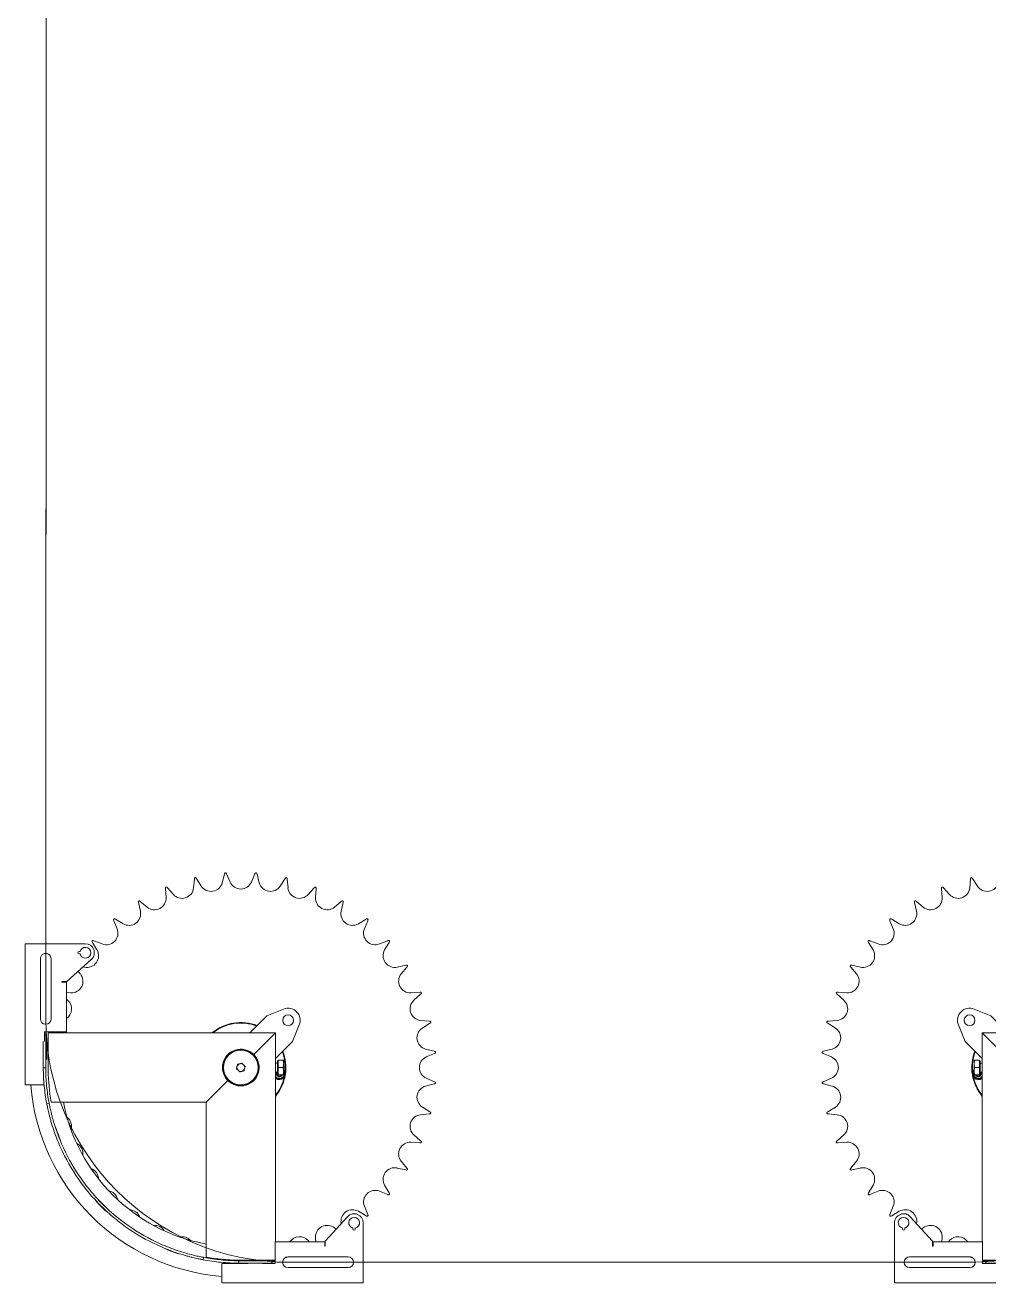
# Model space of a CAD drawing. Extents: x -3873 to 164127, y 7129 to 96529.
# Drawn here: x 83688 to 85291, y 46584 to 48677 of the extents above; entities that cross this region are included whole.
import ezdxf

# ---------------------------------------------------------------- set-up
doc = ezdxf.new("R2010")
doc.units = 0
doc.layers.get('0').update_dxf_attribs({"linetype": 'CONTINUOUS'})
doc.layers.add('LAYOUT Kromeka', color=1, linetype='CONTINUOUS', lineweight=5)

# ---------------------------------------------------------------- blocks, each defined once
blk = doc.blocks.new('g-sd-01-ohc-iw-645-90')
for p, q in [((796.3, 850.3), (561.3, 850.3)), ((561.3, 842.9), (561.3, 850.3)), ((561.3, 842.9), (561.3, 818.9)), ((796.3, 850.3), (796.3, 842.9)), ((796.3, 750.3), (796.3, 842.9)), ((589.7, 816.2), (589.7, 820.2)), ((633.6, 820.2), (591.3, 820.2)), ((649.8, 818.1), (633.6, 818.1)), ((644.4, 818.1), (644.4, 816.2)), ((649.8, 789.2), (649.8, 818.1)), ((771.3, 825.1), (671.3, 825.1)), ((489.9, 799.9), (490.1, 799.2)), ((530.9, 810.5), (530.1, 814.5)), ((532.7, 807.2), (532.7, 549.2)), ((590.3, 812.1), (595, 812.1)), ((591.3, 816.2), (644.4, 816.2)), ((647.8, 812.1), (595, 812.1)), ((604.3, 816.2), (604.3, 814.1)), ((604.3, 814.1), (628.8, 814.1)), ((628.8, 816.2), (628.8, 814.1)), ((631.9, 814.9), (628.8, 814.9)), ((631.9, 816.2), (631.9, 814.9)), ((644.4, 816.2), (649.8, 816.2)), ((647.8, 434.1), (647.8, 812.1)), ((671.3, 807.1), (771.3, 807.1)), ((469.1, 791.6), (468.9, 792.1)), ((649.8, 792.1), (647.8, 792.1)), ((649.8, 785.8), (647.8, 785.8)), ((647.8, 781.8), (649.8, 781.8)), ((649.8, 789.2), (649.8, 781.8)), ((732.3, 781.8), (649.8, 781.8)), ((704.3, 781.8), (702.4, 779.7)), ((714.6, 774.6), (715.1, 781.8)), ((732.3, 781.8), (732.3, 789.2)), ((733.3, 789.2), (732.3, 789.2)), ((733.3, 781.2), (733.3, 789.2)), ((770.1, 740.3), (733.3, 781.2)), ((750.4, 762.2), (746.1, 758.6)), ((757.4, 751.7), (757.9, 753.9)), ((779.3, 760.8), (779.3, 759.1)), ((783.3, 759.1), (783.3, 760.8)), ((798.6, 738.4), (785.9, 730.9)), ((796, 722.3), (801.4, 736)), ((799.6, 739), (798.6, 738.4)), ((801.4, 736), (801.8, 737.1)), ((351.9, 715.8), (351.5, 716.1)), ((367.6, 732.1), (367.9, 731.8)), ((370.6, 728.9), (370.6, 728.8)), ((834.7, 702.7), (820.9, 697.4)), ((829.5, 687.3), (837, 700)), ((835.7, 703.2), (834.7, 702.7)), ((837, 700), (837.6, 701)), ((864.7, 661.9), (850.3, 658.7)), ((857.2, 647.4), (866.6, 658.9)), ((865.8, 662.1), (864.7, 661.9)), ((866.6, 658.9), (867.3, 659.7)), ((287.9, 616.3), (288.6, 616)), ((887.9, 616.9), (873.2, 616)), ((878.3, 603.8), (889.3, 613.6)), ((889.1, 616.9), (887.9, 616.9)), ((889.3, 613.6), (890.2, 614.3)), ((280.8, 594.8), (280.2, 595)), ((903.9, 568.8), (889.2, 570.2)), ((892.3, 557.3), (904.7, 565.3)), ((905, 568.7), (903.9, 568.8)), ((904.7, 565.3), (905.7, 565.9)), ((274.4, 553.7), (270.5, 554.4)), ((274.7, 549.2), (532.7, 549.2)), ((568.7, 513.2), (532.7, 549.2)), ((568.7, 513.2), (532.7, 549.2)), ((232, 288.1), (232, 523.1)), ((239.4, 523.1), (232, 523.1)), ((239.4, 523.1), (264.3, 523.1)), ((264.3, 480.1), (264.3, 523.1)), ((912.1, 518.8), (897.8, 522.5)), ((898.8, 509.3), (912.4, 515.2)), ((913.2, 518.5), (912.1, 518.8)), ((912.4, 515.2), (913.4, 515.6)), ((268.8, 494.9), (264.8, 494.9)), ((264.8, 493.7), (264.8, 440.1)), ((268.8, 440.1), (268.8, 493.7)), ((269.8, 491.6), (269.8, 486.9)), ((269.8, 434.6), (269.8, 486.9)), ((264.3, 480.1), (264.8, 480.1)), ((594.9, 461.5), (585.6, 461.5)), ((647.8, 434.1), (611.8, 470.1)), ((647.8, 434.1), (611.8, 470.1)), ((676.1, 448.2), (647.8, 476.5)), ((897.8, 460.8), (912.1, 464.5)), ((912.4, 468.1), (898.8, 474)), ((912.1, 464.5), (913.2, 464.8)), ((913.4, 467.6), (912.4, 468.1)), ((264.3, 455.6), (264.8, 455.6)), ((264.3, 434.6), (264.3, 455.6)), ((264.8, 451.8), (264.3, 451.8)), ((264.8, 440.1), (264.8, 434.6)), ((264.8, 440.1), (268.8, 440.1)), ((268.8, 434.6), (268.8, 440.1)), ((687.5, 420.5), (676.1, 448.2)), ((293.1, 434.6), (264.3, 434.6)), ((293.1, 434.6), (300.5, 434.6)), ((296.5, 434.6), (296.5, 435.2)), ((300.5, 435.2), (300.5, 434.6)), ((300.5, 352.1), (300.5, 434.6)), ((647.8, 434.1), (300.5, 434.1)), ((578.3, 429.5), (590.3, 429.5)), ((578.3, 429.5), (578.3, 421.4)), ((578.3, 420.3), (584.3, 420.3)), ((601.3, 430.3), (579.3, 430.3)), ((579.3, 429.5), (579.3, 430.3)), ((582.8, 430.3), (582.8, 434.1)), ((584.3, 420.3), (596.3, 420.3)), ((590.3, 429.5), (602.3, 429.5)), ((590.3, 429.5), (590.3, 421.4)), ((596.3, 420.3), (602.3, 420.3)), ((597.7, 430.3), (597.7, 434.1)), ((601.3, 429.5), (601.3, 430.3)), ((602.3, 429.5), (602.3, 421.4)), ((605.4, 434.1), (633.7, 405.8)), ((904.7, 418), (892.3, 425.9)), ((257.3, 313.1), (257.3, 413.1)), ((275.3, 413.1), (275.3, 313.1)), ((633.7, 405.8), (661.4, 394.4)), ((889.2, 413.1), (903.9, 414.5)), ((903.9, 414.5), (905, 414.6)), ((905.7, 417.4), (904.7, 418)), ((302.2, 379.5), (300.5, 378)), ((889.3, 369.7), (878.3, 379.5)), ((300.5, 366.9), (307.3, 367.3)), ((873.2, 367.3), (887.9, 366.4)), ((887.9, 366.4), (889.1, 366.3)), ((890.2, 368.9), (889.3, 369.7)), ((300.5, 352.1), (293.1, 352.1)), ((293.1, 351.1), (293.1, 352.1)), ((301.1, 351.1), (293.1, 351.1)), ((342.1, 314.3), (301.1, 351.1)), ((323.3, 335.8), (321.1, 333.1)), ((866.6, 324.4), (857.2, 335.8)), ((850.3, 324.5), (864.7, 321.4)), ((864.7, 321.4), (865.8, 321.1)), ((867.3, 323.5), (866.6, 324.4)), ((321.5, 305.1), (323.3, 305.1)), ((323.3, 301.1), (321.5, 301.1)), ((351, 296), (343.5, 283.3)), ((837, 283.3), (829.5, 296)), ((232, 288.1), (239.4, 288.1)), ((332, 288.1), (239.4, 288.1)), ((343.5, 283.3), (342.9, 282.3)), ((344.8, 280.1), (345.8, 280.5)), ((345.8, 280.5), (359.6, 285.9)), ((820.9, 285.9), (834.7, 280.5)), ((834.7, 280.5), (835.7, 280.1)), ((837.6, 282.3), (837, 283.3)), ((384.5, 261), (379.2, 247.2)), ((381.9, 244.9), (394.6, 252.4)), ((785.9, 252.4), (798.6, 244.9)), ((801.4, 247.2), (796, 261)), ((379.2, 247.2), (378.7, 246.2)), ((380.9, 244.3), (381.9, 244.9)), ((423.1, 231.6), (420, 217.2)), ((760.5, 217.2), (757.4, 231.6)), ((798.6, 244.9), (799.6, 244.3)), ((801.8, 246.2), (801.4, 247.2)), ((420, 217.2), (419.7, 216.1)), ((422.2, 214.6), (423, 215.3)), ((423, 215.3), (434.4, 224.7)), ((746.1, 224.7), (757.5, 215.3)), ((757.5, 215.3), (758.4, 214.6)), ((760.8, 216.1), (760.5, 217.2)), ((465, 194), (464.9, 192.8)), ((465.9, 208.7), (465, 194)), ((467.6, 191.7), (468.3, 192.6)), ((468.3, 192.6), (478.1, 203.6)), ((511.7, 192.7), (513.1, 178)), ((516.6, 177.2), (524.6, 189.6)), ((656, 189.6), (663.9, 177.2)), ((667.4, 178), (668.8, 192.7)), ((702.4, 203.6), (712.2, 192.6)), ((712.2, 192.6), (712.9, 191.7)), ((715.5, 194), (714.6, 208.7)), ((715.6, 192.8), (715.5, 194)), ((513.1, 178), (513.2, 176.9)), ((516, 176.2), (516.6, 177.2)), ((559.4, 184.1), (563.1, 169.8)), ((563.1, 169.8), (563.4, 168.7)), ((566.2, 168.5), (566.7, 169.5)), ((566.7, 169.5), (572.6, 183.1)), ((607.9, 183.1), (613.8, 169.5)), ((613.8, 169.5), (614.3, 168.5)), ((617.1, 168.7), (617.4, 169.8)), ((617.4, 169.8), (621.1, 184.1)), ((663.9, 177.2), (664.5, 176.2)), ((667.3, 176.9), (667.4, 178))]:
    blk.add_line(p, q)
for centre, radius in [((590.3, 491.6), 30.2), ((590.3, 491.6), 30), ((590.3, 491.6), 29), ((669, 412.9), 9)]:
    blk.add_circle(centre, radius)
for centre, radius, start, end in [((589, 494.6), 347.5, 94.5794, 175.2956), ((671.3, 816.1), 9, 90, 270), ((771.3, 816.1), 9, 270, 90), ((589, 494.6), 320.3, 108, 112), ((590.3, 474.1), 338, 90.8063, 99.8069), ((589, 494.6), 297.5, 100.9188, 169.4294), ((492.5, 792.5), 19.3, 253.0125, 322.9018), ((540.8, 804), 19.3, 244.3029, 245.1571), ((639.7, 804), 19.3, 294.8429, 301.478), ((688, 792.5), 19.3, 213.5007, 318.3635), ((733.9, 773.5), 19.3, 176.6365, 309.3635), ((446.7, 773.5), 19.3, 262.1208, 331.9793), ((781.3, 750.3), 9, 102.8396, 77.1604), ((781.3, 760.8), 2, 0, 180), ((404.3, 747.5), 19.3, 271.6254, 340.6579), ((776.2, 747.5), 19.3, 167.6365, 300.3635), ((781.3, 750.3), 15, 221.9946, 0), ((589, 494.6), 324.8, 133, 137), ((589, 494.6), 320.2, 133, 136.2837), ((813.9, 715.3), 19.3, 158.6365, 291.3635), ((366.6, 715.3), 19.3, 281.5259, 348.9334), ((334.4, 677.6), 19.3, 291.8242, 356.7995), ((846.2, 677.6), 19.3, 149.6365, 282.3635), ((308.4, 635.2), 19.3, 302.5276, 4.2448), ((872.1, 635.2), 19.3, 140.6365, 273.3635), ((589, 494.6), 324.7, 158, 162), ((289.4, 589.4), 19.3, 313.652, 11.2496), ((891.1, 589.4), 19.3, 131.6365, 264.3635), ((607.8, 491.6), 338, 170.1931, 179.1937), ((902.7, 541.1), 19.3, 122.6365, 255.3635), ((590.3, 491.6), 75, 338.5782, 39.8598), ((590.3, 491.6), 74, 338.9165, 38.9232), ((590.3, 491.6), 30.5, 135, 171.0278), ((590.3, 491.6), 30.5, 98.9722, 135), ((590.3, 491.6), 30.5, 315, 81.0278), ((906.6, 491.6), 19.3, 113.6365, 246.3635), ((590.3, 491.6), 30.5, 188.9722, 315), ((590.3, 491.6), 6.5, 135, 195), ((590.3, 491.6), 6.5, 195, 255), ((590.3, 491.6), 6.5, 75, 135), ((590.3, 491.6), 6.5, 255, 315), ((590.3, 491.6), 6.5, 15, 75), ((590.3, 491.6), 6.5, 315, 15), ((648.2, 462.1), 10, 37.4758, 52.5242), ((902.7, 442.2), 19.3, 104.6365, 237.3635), ((266.3, 413.1), 9, 0, 180), ((590.3, 491.6), 75, 230.1402, 291.4218), ((590.3, 491.6), 74, 231.0768, 257.3984), ((580.1, 427.4), 10, 138.4817, 314.7784), ((580.1, 427.4), 7.8, 121.808, 294.4883), ((580.1, 427.4), 5, 57.1868, 248.5092), ((580.1, 427.4), 4.08, 48.3849, 243.3217), ((590.3, 491.6), 74, 264.6016, 291.0835), ((669, 412.9), 20, 247.6199, 22.3801), ((289.4, 393.9), 19.3, 311.6365, 54.7814), ((891.1, 393.9), 19.3, 95.6365, 228.3635), ((308.4, 348), 19.3, 320.6365, 93.3635), ((872.1, 348), 19.3, 86.6365, 219.3635), ((334.4, 305.7), 19.3, 329.6365, 101.2422), ((332, 303.1), 15, 270, 48.0054), ((846.2, 305.7), 19.3, 77.6365, 210.3635), ((266.3, 313.1), 9, 180, 0), ((321.5, 303.1), 2, 90, 270), ((332, 303.1), 9, 192.8396, 167.1604), ((366.6, 268), 19.3, 338.6365, 111.3635), ((813.9, 268), 19.3, 68.6365, 201.3635), ((404.3, 235.7), 19.3, 347.6365, 120.3635), ((776.2, 235.7), 19.3, 59.6365, 192.3635), ((446.7, 209.8), 19.3, 356.6365, 129.3635), ((492.5, 190.8), 19.3, 5.6365, 138.3635), ((688, 190.8), 19.3, 41.6365, 174.3635), ((733.9, 209.8), 19.3, 50.6365, 183.3635), ((540.8, 179.2), 19.3, 14.6365, 147.3635), ((590.3, 175.3), 19.3, 23.6365, 156.3635), ((639.7, 179.2), 19.3, 32.6365, 165.3635)]:
    blk.add_arc(centre, radius, start, end)
for points, knots in [([(530.1, 814.5), (539.9, 816.3), (549.8, 817.7), (569.7, 819.7), (579.7, 820.2), (589.7, 820.2)], [0, 0, 0, 0, 3.875764, 3.875764, 7.751529, 7.751529, 7.751529, 7.751529]), ([(589.7, 820.2), (590, 820.2), (590.2, 820.2), (590.8, 820.2), (591, 820.2), (591.3, 820.2)], [0, 0, 0, 0, 0.1033963, 0.1033963, 0.2067927, 0.2067927, 0.2067927, 0.2067927]), ([(360.4, 724.6), (370.1, 734.3), (380.4, 743.4), (407.6, 764.4), (425, 775.5), (452.6, 789.5), (461.9, 793.7), (481.1, 801.2), (490.8, 804.6), (500.7, 807.4)], [0, 0, 0, 0, 4.118525, 4.118525, 10.298866, 10.298866, 13.387312, 13.387312, 16.475758, 16.475758, 16.475758, 16.475758]), ([(501.8, 803.6), (488.8, 799.8), (476, 795.2), (444.9, 781.8), (427, 772), (401.8, 754.9), (393.6, 748.8), (378, 735.8), (370.4, 729), (363.2, 721.8)], [0, 0, 0, 0, 4.068068, 4.068068, 10.172693, 10.172693, 13.223302, 13.223302, 16.273911, 16.273911, 16.273911, 16.273911]), ([(500.7, 807.4), (502.6, 808), (504.5, 808.5), (510.2, 810), (513.8, 810.9), (520.3, 812.4), (523, 813), (526.7, 813.8), (527.9, 814), (529.6, 814.4), (530.1, 814.4), (530.1, 814.5)], [0, 0, 0, 0, 0.591155, 0.591155, 1.787188, 1.787188, 2.981294, 2.981294, 3.805682, 3.805682, 4.674313, 4.674313, 4.674313, 4.674313]), ([(530.9, 810.5), (530.8, 810.5), (530, 810.4), (527.1, 809.8), (525, 809.4), (519.9, 808.2), (516.8, 807.5), (511.6, 806.2), (509.7, 805.7), (505.8, 804.7), (503.8, 804.2), (501.8, 803.6)], [0, 0, 0, 0, 1.149046, 1.149046, 2.272392, 2.272392, 3.406372, 3.406372, 4.026397, 4.026397, 4.642697, 4.642697, 4.642697, 4.642697]), ([(589.7, 816.2), (579.8, 816.2), (570, 815.7), (550.3, 813.8), (540.6, 812.4), (530.9, 810.5)], [0, 0, 0, 0, 3.847452, 3.847452, 7.694905, 7.694905, 7.694905, 7.694905]), ([(585.5, 812.1), (586.1, 812.1), (586.7, 812.1), (588.3, 812.1), (589.3, 812.1), (590.3, 812.1)], [2.8512659, 2.8512659, 2.8512659, 2.8512659, 3.0663348, 3.0663348, 3.3450925, 3.3450925, 3.3450925, 3.3450925]), ([(591.3, 816.2), (591, 816.2), (590.8, 816.2), (590.2, 816.2), (590, 816.2), (589.7, 816.2)], [0, 0, 0, 0, 0.1026499, 0.1026499, 0.2052998, 0.2052998, 0.2052998, 0.2052998]), ([(801.4, 738.8), (801.3, 738.9), (801.2, 738.9), (801.1, 739), (801, 739), (800.8, 739.1), (800.5, 739.2), (800, 739.1), (799.8, 739.1), (799.6, 739)], [-0.2487965, -0.2487965, -0.2487965, -0.2487965, -0.2161161, -0.2161161, -0.1804591, -0.1804591, -0.0786389, -0.0786389, 0, 0, 0, 0]), ([(801.8, 737.1), (801.8, 737.2), (801.9, 737.4), (801.9, 737.7), (801.9, 737.9), (801.8, 738.2), (801.7, 738.4), (801.6, 738.6), (801.5, 738.6), (801.4, 738.7), (801.4, 738.8), (801.4, 738.8)], [-0.2214296, -0.2214296, -0.2214296, -0.2214296, -0.1758841, -0.1758841, -0.1086454, -0.1086454, -0.0501615, -0.0501615, -0.0217487, -0.0217487, -0.0072366, -0.0072366, -0.0072366, -0.0072366]), ([(277.5, 583.8), (281.3, 597.1), (285.9, 610), (299.5, 641.7), (309.4, 659.8), (326.8, 685.5), (333, 693.7), (346.2, 709.7), (353.1, 717.3), (360.4, 724.6)], [0, 0, 0, 0, 4.129942, 4.129942, 10.327432, 10.327432, 13.424437, 13.424437, 16.521443, 16.521443, 16.521443, 16.521443]), ([(363.2, 721.8), (353.6, 712.2), (344.6, 701.9), (323.8, 675.1), (312.9, 657.8), (299, 630.5), (294.9, 621.2), (287.4, 602.2), (284.1, 592.5), (281.3, 582.7)], [0, 0, 0, 0, 4.079346, 4.079346, 10.200909, 10.200909, 13.259973, 13.259973, 16.319037, 16.319037, 16.319037, 16.319037]), ([(837.4, 702.7), (837.4, 702.8), (837.4, 702.8), (837.4, 702.8), (837.3, 702.8), (837.2, 702.9), (837.1, 703), (836.9, 703.1), (836.7, 703.2), (836.2, 703.3), (835.9, 703.2), (835.7, 703.2)], [-0.2489873, -0.2489873, -0.2489873, -0.2489873, -0.2406738, -0.2406738, -0.2222453, -0.2222453, -0.1827889, -0.1827889, -0.078654, -0.078654, 0, 0, 0, 0]), ([(837.6, 701), (837.7, 701.2), (837.7, 701.4), (837.8, 701.8), (837.8, 702.1), (837.6, 702.4), (837.6, 702.5), (837.5, 702.6), (837.5, 702.7), (837.4, 702.7)], [-0.1906463, -0.1906463, -0.1906463, -0.1906463, -0.138074, -0.138074, -0.0569501, -0.0569501, -0.022277, -0.022277, 0, 0, 0, 0]), ([(867.4, 661.5), (867.4, 661.5), (867.4, 661.6), (867.2, 661.7), (867.1, 661.8), (866.9, 662), (866.7, 662.1), (866.2, 662.2), (866, 662.2), (865.8, 662.1)], [-0.2456208, -0.2456208, -0.2456208, -0.2456208, -0.2272681, -0.2272681, -0.1713091, -0.1713091, -0.0785911, -0.0785911, 0, 0, 0, 0]), ([(867.3, 659.7), (867.4, 659.9), (867.5, 660.1), (867.6, 660.5), (867.6, 660.8), (867.6, 661.1), (867.5, 661.2), (867.5, 661.3), (867.4, 661.4), (867.4, 661.5)], [-0.1906463, -0.1906463, -0.1906463, -0.1906463, -0.1380741, -0.1380741, -0.0569502, -0.0569502, -0.022277, -0.022277, 0, 0, 0, 0]), ([(890.6, 616), (890.5, 616.1), (890.5, 616.1), (890.4, 616.3), (890.4, 616.4), (890.1, 616.6), (890, 616.7), (889.5, 616.9), (889.3, 617), (889.1, 616.9)], [-0.2456621, -0.2456621, -0.2456621, -0.2456621, -0.2273318, -0.2273318, -0.1714679, -0.1714679, -0.0785839, -0.0785839, 0, 0, 0, 0]), ([(890.2, 614.3), (890.3, 614.5), (890.4, 614.6), (890.6, 615), (890.7, 615.3), (890.7, 615.6), (890.7, 615.7), (890.6, 615.9), (890.6, 616), (890.6, 616)], [-0.1906525, -0.1906525, -0.1906525, -0.1906525, -0.1380179, -0.1380179, -0.0569489, -0.0569489, -0.0222768, -0.0222768, 0, 0, 0, 0]), ([(270.5, 554.4), (270.5, 554.5), (270.6, 555.3), (271.2, 558.2), (271.6, 560.3), (272.7, 565.4), (273.4, 568.5), (274.7, 573.8), (275.2, 575.7), (276.3, 579.8), (276.9, 581.8), (277.5, 583.8)], [0, 0, 0, 0, 1.136782, 1.136782, 2.255097, 2.255097, 3.397277, 3.397277, 4.035891, 4.035891, 4.671131, 4.671131, 4.671131, 4.671131]), ([(281.3, 582.7), (280.2, 579), (279.3, 575.3), (277.5, 568.3), (276.8, 565.1), (275.6, 559.8), (275.2, 557.7), (274.6, 554.6), (274.4, 553.8), (274.4, 553.7)], [0, 0, 0, 0, 1.159742, 1.159742, 2.344453, 2.344453, 3.449765, 3.449765, 4.647157, 4.647157, 4.647157, 4.647157]), ([(906.3, 567.5), (906.3, 567.5), (906.3, 567.6), (906.3, 567.6), (906.3, 567.7), (906.2, 567.8), (906.2, 567.9), (906, 568.1), (905.9, 568.3), (905.4, 568.6), (905.2, 568.6), (905, 568.7)], [-0.248972, -0.248972, -0.248972, -0.248972, -0.2403248, -0.2403248, -0.2218966, -0.2218966, -0.1825984, -0.1825984, -0.0786111, -0.0786111, 0, 0, 0, 0]), ([(905.7, 565.9), (905.7, 565.9), (905.8, 566), (905.9, 566.1), (906, 566.2), (906.2, 566.5), (906.3, 566.8), (906.4, 567.1), (906.4, 567.2), (906.4, 567.4), (906.3, 567.4), (906.3, 567.5)], [-0.1907153, -0.1907153, -0.1907153, -0.1907153, -0.1725551, -0.1725551, -0.1367965, -0.1367965, -0.0569236, -0.0569236, -0.0222731, -0.0222731, 0, 0, 0, 0]), ([(264.8, 494.9), (264.8, 504.9), (265.3, 514.8), (267.2, 534.7), (268.6, 544.6), (270.5, 554.4)], [0, 0, 0, 0, 3.875764, 3.875764, 7.751529, 7.751529, 7.751529, 7.751529]), ([(274.4, 553.7), (272.6, 544), (271.2, 534.2), (269.3, 514.6), (268.8, 504.7), (268.8, 494.9)], [0, 0, 0, 0, 3.847452, 3.847452, 7.694905, 7.694905, 7.694905, 7.694905]), ([(585.5, 521.8), (586.1, 521.9), (586.7, 521.9), (588.3, 522.1), (589.3, 522.1), (591.2, 522.1), (592.2, 522.1), (593.8, 521.9), (594.4, 521.9), (595, 521.8)], [2.8637344, 2.8637344, 2.8637344, 2.8637344, 3.0795249, 3.0795249, 3.3594628, 3.3594628, 3.6394007, 3.6394007, 3.8551912, 3.8551912, 3.8551912, 3.8551912]), ([(914.3, 517.1), (914.3, 517.2), (914.3, 517.3), (914.3, 517.4), (914.3, 517.4), (914.2, 517.6), (914.2, 517.7), (914, 517.9), (913.9, 518.1), (913.5, 518.3), (913.4, 518.4), (913.2, 518.5)], [-0.2329725, -0.2329725, -0.2329725, -0.2329725, -0.2151504, -0.2151504, -0.1962833, -0.1962833, -0.1553335, -0.1553335, -0.0752083, -0.0752083, -0.0084722, -0.0084722, -0.0084722, -0.0084722]), ([(913.4, 515.6), (913.4, 515.7), (913.5, 515.7), (913.7, 515.8), (913.8, 515.9), (914.1, 516.2), (914.2, 516.4), (914.3, 516.7), (914.3, 516.8), (914.3, 517), (914.3, 517.1), (914.3, 517.1)], [-0.1908901, -0.1908901, -0.1908901, -0.1908901, -0.1784812, -0.1784812, -0.1347878, -0.1347878, -0.0568744, -0.0568744, -0.0222657, -0.0222657, 0, 0, 0, 0]), ([(264.8, 493.7), (264.8, 493.9), (264.8, 494.1), (264.8, 494.5), (264.8, 494.7), (264.8, 494.9)], [0, 0, 0, 0, 0.0737155, 0.0737155, 0.1474311, 0.1474311, 0.1474311, 0.1474311]), ([(268.8, 494.9), (268.8, 494.7), (268.8, 494.5), (268.8, 494.1), (268.8, 493.9), (268.8, 493.7)], [0, 0, 0, 0, 0.0731834, 0.0731834, 0.1463667, 0.1463667, 0.1463667, 0.1463667]), ([(269.8, 491.6), (269.8, 492.6), (269.8, 493.6), (269.8, 495.2), (269.8, 495.8), (269.8, 496.4)], [3.3450925, 3.3450925, 3.3450925, 3.3450925, 3.6238502, 3.6238502, 3.838919, 3.838919, 3.838919, 3.838919]), ([(560.1, 496.4), (560, 495.8), (560, 495.2), (559.8, 493.6), (559.8, 492.6), (559.8, 490.7), (559.8, 489.7), (560, 488.1), (560, 487.4), (560.1, 486.9)], [-3.8551912, -3.8551912, -3.8551912, -3.8551912, -3.6394007, -3.6394007, -3.3594628, -3.3594628, -3.0795249, -3.0795249, -2.8637344, -2.8637344, -2.8637344, -2.8637344]), ([(913.2, 464.8), (913.3, 464.8), (913.4, 464.9), (913.5, 465), (913.6, 465), (913.9, 465.2), (914.1, 465.4), (914.2, 465.7), (914.2, 465.8), (914.3, 466), (914.3, 466.1), (914.3, 466.1)], [-0.1906487, -0.1906487, -0.1906487, -0.1906487, -0.1646851, -0.1646851, -0.1369533, -0.1369533, -0.056816, -0.056816, -0.0222568, -0.0222568, 0, 0, 0, 0]), ([(914.3, 466.1), (914.3, 466.2), (914.3, 466.3), (914.3, 466.4), (914.3, 466.5), (914.2, 466.7), (914.2, 466.9), (914, 467.2), (913.8, 467.3), (913.6, 467.5), (913.5, 467.6), (913.4, 467.6)], [-0.2643237, -0.2643237, -0.2643237, -0.2643237, -0.2381692, -0.2381692, -0.2101601, -0.2101601, -0.127917, -0.127917, -0.0586069, -0.0586069, -0.0211809, -0.0211809, -0.0211809, -0.0211809]), ([(274.4, 417), (274.4, 417), (274.4, 417), (274.3, 416.7), (274.2, 416.5), (274.1, 416.2), (274.1, 416.1), (274.2, 415.9), (274.2, 415.8), (274.2, 415.8)], [-0.1375719, -0.1375719, -0.1375719, -0.1375719, -0.1367935, -0.1367935, -0.0569203, -0.0569203, -0.0222716, -0.0222716, 0, 0, 0, 0]), ([(274.2, 415.8), (274.2, 415.7), (274.2, 415.7), (274.2, 415.6), (274.2, 415.6), (274.3, 415.5), (274.3, 415.4), (274.5, 415.2), (274.6, 415), (275, 414.8), (275.1, 414.7), (275.1, 414.7)], [-0.2489762, -0.2489762, -0.2489762, -0.2489762, -0.2403292, -0.2403292, -0.2219009, -0.2219009, -0.1826026, -0.1826026, -0.0786119, -0.0786119, -0.043142, -0.043142, -0.043142, -0.043142]), ([(905, 414.6), (905.1, 414.6), (905.3, 414.7), (905.6, 414.8), (905.7, 414.9), (906, 415.1), (906.1, 415.2), (906.2, 415.5), (906.3, 415.5), (906.3, 415.7), (906.3, 415.7), (906.3, 415.8)], [-0.221214, -0.221214, -0.221214, -0.221214, -0.175491, -0.175491, -0.1089338, -0.1089338, -0.0502416, -0.0502416, -0.0217334, -0.0217334, -0.0069983, -0.0069983, -0.0069983, -0.0069983]), ([(906.3, 415.8), (906.3, 415.8), (906.3, 415.9), (906.4, 416), (906.4, 416), (906.4, 416.2), (906.3, 416.3), (906.3, 416.6), (906.2, 416.8), (906, 417.1), (905.8, 417.3), (905.7, 417.4)], [-0.2329085, -0.2329085, -0.2329085, -0.2329085, -0.2147623, -0.2147623, -0.1954791, -0.1954791, -0.153373, -0.153373, -0.0748519, -0.0748519, -0.0092728, -0.0092728, -0.0092728, -0.0092728]), ([(889.1, 366.3), (889.3, 366.3), (889.4, 366.3), (889.8, 366.5), (890, 366.6), (890.3, 366.8), (890.3, 366.9), (890.5, 367), (890.5, 367.1), (890.5, 367.2), (890.6, 367.2), (890.6, 367.2)], [-0.229523, -0.229523, -0.229523, -0.229523, -0.1723482, -0.1723482, -0.0897844, -0.0897844, -0.0466735, -0.0466735, -0.0225108, -0.0225108, -0.0158449, -0.0158449, -0.0158449, -0.0158449]), ([(890.6, 367.2), (890.6, 367.3), (890.6, 367.4), (890.6, 367.6), (890.7, 367.6), (890.7, 367.9), (890.6, 368.2), (890.5, 368.6), (890.3, 368.8), (890.2, 368.9)], [-0.2493455, -0.2493455, -0.2493455, -0.2493455, -0.2165176, -0.2165176, -0.1806878, -0.1806878, -0.0784455, -0.0784455, -0.0004518, -0.0004518, -0.0004518, -0.0004518]), ([(865.8, 321.1), (866, 321.1), (866.1, 321.1), (866.5, 321.1), (866.8, 321.2), (867, 321.4), (867.1, 321.5), (867.3, 321.6), (867.3, 321.7), (867.4, 321.8), (867.4, 321.8), (867.4, 321.8)], [-0.2295676, -0.2295676, -0.2295676, -0.2295676, -0.1724606, -0.1724606, -0.0896637, -0.0896637, -0.0466466, -0.0466466, -0.0225108, -0.0225108, -0.0159359, -0.0159359, -0.0159359, -0.0159359]), ([(867.4, 321.8), (867.4, 321.9), (867.5, 321.9), (867.5, 322.1), (867.6, 322.2), (867.6, 322.4), (867.6, 322.7), (867.5, 323.2), (867.4, 323.4), (867.3, 323.5)], [-0.2487968, -0.2487968, -0.2487968, -0.2487968, -0.2161164, -0.2161164, -0.1804594, -0.1804594, -0.0786389, -0.0786389, 0, 0, 0, 0]), ([(342.9, 282.3), (342.8, 282.1), (342.8, 281.9), (342.7, 281.4), (342.8, 281.2), (342.9, 280.9), (342.9, 280.8), (343, 280.6), (343, 280.6), (343.1, 280.5)], [-0.190645, -0.190645, -0.190645, -0.190645, -0.1380712, -0.1380712, -0.0569471, -0.0569471, -0.0222756, -0.0222756, 0, 0, 0, 0]), ([(343.1, 280.5), (343.1, 280.5), (343.1, 280.5), (343.2, 280.5), (343.2, 280.4), (343.3, 280.3), (343.4, 280.3), (343.6, 280.1), (343.9, 280), (344.3, 280), (344.6, 280), (344.8, 280.1)], [-0.2489911, -0.2489911, -0.2489911, -0.2489911, -0.2406778, -0.2406778, -0.2222493, -0.2222493, -0.1827927, -0.1827927, -0.0786547, -0.0786547, 0, 0, 0, 0]), ([(835.7, 280.1), (835.9, 280.1), (836, 280), (836.3, 280), (836.5, 280), (836.8, 280.1), (837, 280.2), (837.2, 280.3), (837.3, 280.4), (837.4, 280.5), (837.4, 280.5), (837.4, 280.5)], [-0.2214298, -0.2214298, -0.2214298, -0.2214298, -0.1758839, -0.1758839, -0.1086444, -0.1086444, -0.050161, -0.050161, -0.0217485, -0.0217485, -0.0072366, -0.0072366, -0.0072366, -0.0072366]), ([(837.4, 280.5), (837.5, 280.6), (837.5, 280.7), (837.6, 280.8), (837.6, 280.9), (837.7, 281.1), (837.8, 281.4), (837.7, 281.9), (837.7, 282.1), (837.6, 282.3)], [-0.2487971, -0.2487971, -0.2487971, -0.2487971, -0.2161167, -0.2161167, -0.1804596, -0.1804596, -0.078639, -0.078639, 0, 0, 0, 0]), ([(378.7, 246.2), (378.7, 246), (378.7, 245.9), (378.6, 245.6), (378.6, 245.4), (378.7, 245.1), (378.8, 244.9), (378.9, 244.7), (379, 244.6), (379.1, 244.5), (379.1, 244.5), (379.1, 244.5)], [-0.2214308, -0.2214308, -0.2214308, -0.2214308, -0.175883, -0.175883, -0.1086398, -0.1086398, -0.0501586, -0.0501586, -0.0217475, -0.0217475, -0.0072366, -0.0072366, -0.0072366, -0.0072366]), ([(379.1, 244.5), (379.2, 244.4), (379.3, 244.4), (379.4, 244.3), (379.5, 244.3), (379.8, 244.2), (380, 244.1), (380.5, 244.1), (380.7, 244.2), (380.9, 244.3)], [-0.2488, -0.2488, -0.2488, -0.2488, -0.2161196, -0.2161196, -0.1804625, -0.1804625, -0.0786396, -0.0786396, 0, 0, 0, 0]), ([(799.6, 244.3), (799.8, 244.2), (800, 244.2), (800.4, 244.1), (800.7, 244.1), (801, 244.2), (801.1, 244.3), (801.2, 244.4), (801.3, 244.4), (801.4, 244.5)], [-0.1906459, -0.1906459, -0.1906459, -0.1906459, -0.1380732, -0.1380732, -0.0569493, -0.0569493, -0.0222766, -0.0222766, 0, 0, 0, 0]), ([(801.4, 244.5), (801.4, 244.5), (801.4, 244.5), (801.4, 244.5), (801.5, 244.6), (801.6, 244.7), (801.6, 244.7), (801.8, 245), (801.8, 245.2), (801.9, 245.7), (801.9, 245.9), (801.8, 246.2)], [-0.2489883, -0.2489883, -0.2489883, -0.2489883, -0.2406749, -0.2406749, -0.2222464, -0.2222464, -0.1827899, -0.1827899, -0.0786542, -0.0786542, 0, 0, 0, 0]), ([(419.7, 216.1), (419.7, 215.9), (419.7, 215.7), (419.8, 215.4), (419.8, 215.1), (420, 214.8), (420.1, 214.8), (420.2, 214.6), (420.3, 214.6), (420.4, 214.5), (420.4, 214.5), (420.4, 214.5)], [-0.229568, -0.229568, -0.229568, -0.229568, -0.1724589, -0.1724589, -0.0896586, -0.0896586, -0.0466441, -0.0466441, -0.0225097, -0.0225097, -0.0159359, -0.0159359, -0.0159359, -0.0159359]), ([(420.4, 214.5), (420.5, 214.4), (420.6, 214.4), (420.7, 214.4), (420.8, 214.3), (421.1, 214.3), (421.3, 214.3), (421.8, 214.4), (422, 214.5), (422.2, 214.6)], [-0.2487998, -0.2487998, -0.2487998, -0.2487998, -0.2161194, -0.2161194, -0.1804623, -0.1804623, -0.0786395, -0.0786395, 0, 0, 0, 0]), ([(758.4, 214.6), (758.5, 214.5), (758.7, 214.4), (759.1, 214.3), (759.4, 214.3), (759.7, 214.3), (759.8, 214.3), (760, 214.4), (760, 214.4), (760.1, 214.5)], [-0.1906458, -0.1906458, -0.1906458, -0.1906458, -0.138073, -0.138073, -0.0569491, -0.0569491, -0.0222765, -0.0222765, 0, 0, 0, 0]), ([(760.1, 214.5), (760.1, 214.5), (760.2, 214.5), (760.3, 214.7), (760.4, 214.7), (760.6, 215), (760.7, 215.2), (760.8, 215.6), (760.8, 215.9), (760.8, 216.1)], [-0.2456221, -0.2456221, -0.2456221, -0.2456221, -0.2272695, -0.2272695, -0.1713101, -0.1713101, -0.0785913, -0.0785913, 0, 0, 0, 0]), ([(464.9, 192.8), (464.9, 192.6), (465, 192.5), (465.1, 192.1), (465.2, 191.9), (465.4, 191.6), (465.5, 191.5), (465.7, 191.4), (465.7, 191.4), (465.8, 191.3), (465.8, 191.3), (465.9, 191.3)], [-0.2295233, -0.2295233, -0.2295233, -0.2295233, -0.1723465, -0.1723465, -0.0897794, -0.0897794, -0.0466711, -0.0466711, -0.0225097, -0.0225097, -0.0158449, -0.0158449, -0.0158449, -0.0158449]), ([(465.9, 191.3), (465.9, 191.3), (466, 191.3), (466.2, 191.2), (466.2, 191.2), (466.5, 191.2), (466.8, 191.2), (467.2, 191.4), (467.4, 191.6), (467.6, 191.7)], [-0.2493485, -0.2493485, -0.2493485, -0.2493485, -0.2165206, -0.2165206, -0.1806908, -0.1806908, -0.0784461, -0.0784461, -0.0004518, -0.0004518, -0.0004518, -0.0004518]), ([(712.9, 191.7), (713.1, 191.6), (713.2, 191.5), (713.7, 191.3), (713.9, 191.2), (714.2, 191.2), (714.3, 191.2), (714.5, 191.3), (714.6, 191.3), (714.6, 191.3)], [-0.1906519, -0.1906519, -0.1906519, -0.1906519, -0.1380165, -0.1380165, -0.0569474, -0.0569474, -0.0222762, -0.0222762, 0, 0, 0, 0]), ([(714.6, 191.3), (714.7, 191.3), (714.7, 191.4), (714.9, 191.5), (715, 191.5), (715.2, 191.8), (715.4, 191.9), (715.5, 192.4), (715.6, 192.6), (715.6, 192.8)], [-0.2456637, -0.2456637, -0.2456637, -0.2456637, -0.2273337, -0.2273337, -0.1714692, -0.1714692, -0.0785843, -0.0785843, 0, 0, 0, 0]), ([(513.2, 176.9), (513.2, 176.7), (513.3, 176.6), (513.4, 176.3), (513.5, 176.2), (513.7, 175.9), (513.9, 175.8), (514.1, 175.7), (514.2, 175.6), (514.3, 175.6), (514.3, 175.6), (514.4, 175.6)], [-0.221215, -0.221215, -0.221215, -0.221215, -0.1754901, -0.1754901, -0.1089292, -0.1089292, -0.0502392, -0.0502392, -0.0217323, -0.0217323, -0.0069983, -0.0069983, -0.0069983, -0.0069983]), ([(514.4, 175.6), (514.4, 175.6), (514.5, 175.5), (514.6, 175.5), (514.7, 175.5), (514.8, 175.5), (514.9, 175.5), (515.2, 175.6), (515.4, 175.7), (515.7, 175.9), (515.9, 176.1), (516, 176.2)], [-0.2329101, -0.2329101, -0.2329101, -0.2329101, -0.2147639, -0.2147639, -0.1954807, -0.1954807, -0.1533743, -0.1533743, -0.0748524, -0.0748524, -0.0092728, -0.0092728, -0.0092728, -0.0092728]), ([(563.4, 168.7), (563.4, 168.6), (563.5, 168.5), (563.6, 168.4), (563.6, 168.3), (563.9, 168), (564.1, 167.8), (564.3, 167.7), (564.4, 167.6), (564.6, 167.6), (564.7, 167.6), (564.8, 167.6)], [-0.1906478, -0.1906478, -0.1906478, -0.1906478, -0.1646835, -0.1646835, -0.1369514, -0.1369514, -0.0568139, -0.0568139, -0.0222559, -0.0222559, 0, 0, 0, 0]), ([(564.8, 167.6), (564.8, 167.6), (564.9, 167.6), (565, 167.6), (565.1, 167.6), (565.3, 167.6), (565.5, 167.7), (565.8, 167.9), (566, 168.1), (566.1, 168.3), (566.2, 168.4), (566.2, 168.5)], [-0.2643263, -0.2643263, -0.2643263, -0.2643263, -0.2381718, -0.2381718, -0.2101628, -0.2101628, -0.1279181, -0.1279181, -0.0586074, -0.0586074, -0.0211809, -0.0211809, -0.0211809, -0.0211809]), ([(614.3, 168.5), (614.3, 168.4), (614.3, 168.4), (614.4, 168.2), (614.5, 168.1), (614.8, 167.8), (615, 167.7), (615.3, 167.6), (615.4, 167.6), (615.6, 167.6), (615.7, 167.6), (615.8, 167.6)], [-0.1908893, -0.1908893, -0.1908893, -0.1908893, -0.17848, -0.17848, -0.134786, -0.134786, -0.0568725, -0.0568725, -0.0222648, -0.0222648, 0, 0, 0, 0]), ([(615.8, 167.6), (615.8, 167.6), (615.9, 167.6), (616, 167.6), (616, 167.6), (616.2, 167.7), (616.3, 167.7), (616.6, 167.9), (616.7, 168), (616.9, 168.4), (617, 168.5), (617.1, 168.7)], [-0.2329739, -0.2329739, -0.2329739, -0.2329739, -0.2151518, -0.2151518, -0.1962847, -0.1962847, -0.1553347, -0.1553347, -0.0752088, -0.0752088, -0.0084722, -0.0084722, -0.0084722, -0.0084722]), ([(664.5, 176.2), (664.6, 176.2), (664.6, 176.1), (664.7, 176), (664.8, 175.9), (665.2, 175.6), (665.4, 175.6), (665.7, 175.5), (665.8, 175.5), (666, 175.5), (666.1, 175.5), (666.1, 175.6)], [-0.1907145, -0.1907145, -0.1907145, -0.1907145, -0.1725541, -0.1725541, -0.1367949, -0.1367949, -0.0569219, -0.0569219, -0.0222723, -0.0222723, 0, 0, 0, 0]), ([(666.1, 175.6), (666.2, 175.6), (666.2, 175.6), (666.2, 175.6), (666.3, 175.6), (666.4, 175.7), (666.5, 175.7), (666.7, 175.9), (666.9, 176), (667.2, 176.4), (667.2, 176.7), (667.3, 176.9)], [-0.2489742, -0.2489742, -0.2489742, -0.2489742, -0.2403271, -0.2403271, -0.2218988, -0.2218988, -0.1826006, -0.1826006, -0.0786115, -0.0786115, 0, 0, 0, 0])]:
    blk.add_open_spline(points, degree=3, knots=knots)
for points, weights in [([(583, 493.6), (584.4, 495), (585.7, 496.2)], [1, 1.0379548493, 1]), ([(584, 490), (583.5, 491.6), (583, 493.6)], [1, 1.0379548493, 1]), ([(584.9, 486.3), (584.4, 488.3), (584, 490)], [1, 1.0379548493, 1]), ([(588.6, 485.4), (586.9, 485.8), (584.9, 486.3)], [1, 1.0379548493, 1]), ([(585.7, 496.2), (586.9, 497.5), (588.3, 498.9)], [1, 1.0379548493, 1]), ([(588.3, 498.9), (590.3, 498.4), (591.9, 497.9)], [1, 1.0379548493, 1]), ([(592.2, 484.4), (590.3, 484.9), (588.6, 485.4)], [1, 1.0379548493, 1]), ([(591.9, 497.9), (593.6, 497.5), (595.6, 496.9)], [1, 1.0379548493, 1]), ([(594.8, 487), (593.6, 485.8), (592.2, 484.4)], [1, 1.0379548493, 1]), ([(597.5, 489.7), (596.1, 488.3), (594.8, 487)], [1, 1.0379548493, 1]), ([(595.6, 496.9), (596.1, 495), (596.5, 493.3)], [1, 1.0379548493, 1]), ([(596.5, 493.3), (597, 491.6), (597.5, 489.7)], [1, 1.0379548493, 1]), ([(570.6, 430), (572.8, 432.2), (574.7, 434.1)], [1, 1.09215666073, 1.07451602914]), ([(573.1, 420.5), (571.9, 425.2), (570.6, 430)], [1, 1.15470053838, 1]), ([(582.6, 418), (577.9, 419.2), (573.1, 420.5)], [1, 1.15470053838, 1]), ([(578.3, 421.4), (581.5, 420.3), (584.3, 420.3)], [1, 1.0379548493, 1]), ([(578.3, 420.3), (578.3, 420.3), (578.3, 421.4)], [1, 1.0379548493, 1]), ([(585, 420.3), (583.9, 419.2), (582.6, 418)], [1.06866710209, 1.05143414849, 1]), ([(584.3, 420.3), (587, 420.3), (590.3, 421.4)], [1, 1.0379548493, 1]), ([(590.3, 421.4), (593.5, 420.3), (596.3, 420.3)], [1, 1.0379548493, 1]), ([(596.3, 420.3), (599, 420.3), (602.3, 421.4)], [1, 1.0379548493, 1]), ([(602.3, 421.4), (602.3, 420.3), (602.3, 420.3)], [1, 1.0379548493, 1])]:
    blk.add_rational_spline(points, weights, degree=2)

msp = doc.modelspace()

# ---------------------------------------------------------------- linework, layer by layer
at = {"layer": 'LAYOUT Kromeka', "ltscale": 20}
msp.add_line((83727.6, 63130.5, -15419959.7), (83722, 47023.6, -15419959.7), dxfattribs=at)
at = {"layer": 'LAYOUT Kromeka'}
msp.add_line((85259.1, 46618.6, -15419981.6), (84106.9, 46618.6, -15419959.7), dxfattribs=at)
at = {"layer": 'LAYOUT Kromeka', "elevation": -15419959.7}
msp.add_lwpolyline([(83727.6, 63133.9), (83722, 47023.6, 0.412929), (84124.9, 46618.6), (85259.1, 46618.6, 0.415704), (85662.1, 47023.6), (85662.1, 60626.6), (85662.1, 60701.8, 1), (85017.1, 60701.8), (85017.1, 60331.8), (85017.1, 56376, -1), (84371.2, 56376), (84372.6, 60367.8), (84372.6, 63130.5)], format="xyb", dxfattribs=at)

# ---------------------------------------------------------------- block references
at = {"layer": 'LAYOUT Kromeka', "rotation": 89.99999999999999}
msp.add_blockref('g-sd-01-ohc-iw-645-90', (84538.1, 46352.4, -15419959.7), dxfattribs=at)
at = {"layer": 'LAYOUT Kromeka', "xscale": -1, "rotation": 270}
msp.add_blockref('g-sd-01-ohc-iw-645-90', (84846, 46352.4, -15419981.6), dxfattribs=at)

doc.saveas('drawing.dxf')
